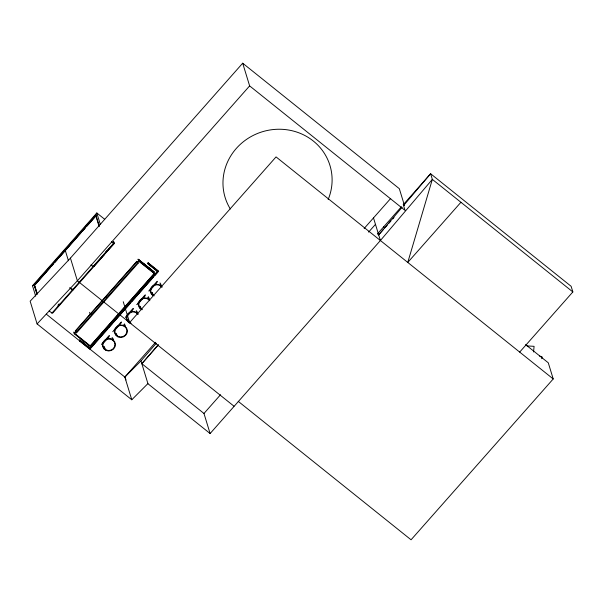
<?xml version="1.0" encoding="UTF-8"?>
<svg xmlns="http://www.w3.org/2000/svg" width="603" height="603" viewBox="0 0 603 603"><rect width="100%" height="100%" fill="white"/><g stroke="black" fill="none" stroke-linecap="round" stroke-linejoin="round"><path stroke-width="0.9" d="M108.887 335.826L101.553 344.275M144.81 295.184L141.833 298.696M161.272 285.694L161.046 286.063L160.413 285.513L161.114 285.935M533.565 351.964L534.077 346.333L527.097 345.918M112.671 339.331L113.01 340.107M116.967 335.871L116.598 333.941M124.648 325.778L125.236 326.532L124.572 323.894M128.906 322.334L128.341 321.512M137.311 312.859L136.466 312.61L136.617 312.233M132.848 308.63L125.499 317.178M541.72 358.702L542.142 356.946L539.549 356.041M116.221 335.23L117.148 335.683M140.167 308.133L139.964 306.203M129.087 322.175L128.567 320.397M141.087 308.48L140.529 308.012M152.28 292.515L153.154 294.995L152.506 294.468M153.471 272.36L153.833 271.682M125.251 326.517L124.406 326.133M401.447 206.731L377.455 233.881L378.676 234.861L402.103 207.281M403.912 205.156L430.61 173.732L571.124 286.297L572.85 291.942L519.688 352.092M156.328 343.213L140.981 360.903L147.969 383.757L210.108 433.542L380.41 240.507L432.336 179.377L430.61 173.732L403.286 204.651L405.043 210.402L249.634 85.897L242.692 63.202L70.438 258.107L30.15 301.206L37.092 323.909L131.778 399.766L147.916 383.598M210.108 433.542L203.972 413.47L141.833 363.684L158.227 344.78M35.683 296.171L32.502 285.754L96.819 212.972L104.711 219.296M88.603 223.675L34.409 285L37.107 293.827M89.832 222.281L95.99 215.316L99.231 225.914M35.268 284.616L50.049 267.898M51.285 266.503L53.132 264.408M54.979 262.32L57.443 259.531M59.29 257.443L80.84 233.052M82.694 230.964L85.151 228.175M87.005 226.087L96.239 215.633M249.634 85.897L77.372 280.802L37.092 323.909M57.888 305.299L59.124 303.897M105.555 252.273L106.731 250.946M49.152 310.869L51.941 313.1L72.383 289.968L72.224 289.078L73.212 289.87L103.92 255.122L103.618 254.888L93.442 266.405L93.736 266.639L103.92 255.122M113.439 241.449L113.967 243.175L103.791 254.692L104.085 254.933L114.269 243.416L113.281 242.625L113.522 243.416L72.466 289.877L70.378 288.196M105.849 252.506L114.269 243.416L113.741 241.682M52.68 313.093L73.121 289.968L72.134 289.176M74.244 332.434L73.815 331.997L74.244 333.617L90.02 346.258L154.345 273.476L138.562 260.835L138.079 259.245L154.044 271.87M138.336 259.365L153.622 271.606M136.949 261.589L75.367 331.273L76.596 332.856L138.185 263.172L137.936 262.38L76.355 332.057M74.244 333.617L75.609 332.065L75.269 330.949L136.858 261.272L138.185 263.172M137.198 262.38L138.562 260.835M79.86 340.039L79.423 340.861L89.877 349.235L158.574 271.184L148.119 262.81L147.682 263.632L157.541 271.531L89.802 348.18L79.86 340.039L89.802 348.18M79.423 340.861L79.935 340.28M147.682 263.632L148.119 262.81M154.345 273.476L153.946 271.787M89.726 347.946L157.473 271.29L147.607 263.39M91.045 347.592L107.771 328.665M109.007 327.263L112.105 323.758M113.967 321.655L130.693 302.729M131.936 301.327L135.034 297.822M136.27 296.42L153.622 276.792M154.858 275.39L157.956 271.885M113.522 330.723L115.392 328.612M117.887 325.793L120.909 322.258M137.476 303.626L139.346 301.515M149.454 290.081L156.833 281.609M102.028 344.712L108.879 336.964L109.512 335.509M114.005 331.168L120.849 323.419L121.489 321.957M125.982 317.615L132.826 309.867L133.467 308.412M137.951 304.07L144.803 296.322L145.436 294.859M149.928 290.518L156.772 282.769L157.413 281.315M129.622 322.582L276.053 156.908L553.215 378.955L411.058 539.798L238.245 401.357M155.582 342.278L124.844 377.063L131.778 399.766M141.833 363.684L158.416 344.924M364.144 228.492L390.721 198.425M203.972 413.47L220.532 394.731M368.606 232.117L375.465 224.354M378.676 234.861L383.531 229.374M385.362 227.301L387.216 225.205M389.063 223.11L390.917 221.015M392.772 218.912L394.008 217.517M460.926 202.284L407.771 262.433L432.336 179.377L572.85 291.942M137.213 312.98L136.286 310.741M140.981 360.903L124.844 377.063L46.295 314.148M32.502 285.754L34.062 284.842L95.651 215.158L96.819 212.972L100.271 224.263M149.258 291.061L148.617 290.902M137.288 304.613L136.64 304.447M160.571 285.136L160.285 285.453M148.594 298.681L148.956 299.487L148.308 299.005M113.115 331.786L112.693 331.544M128.401 321.505L128.793 321.753M116.424 335.057L116.01 333.301M148.391 299.05L147.886 297.241M112.429 339.677L113.085 340.122M128.507 321.542L127.987 319.748M136.338 312.55L136.971 312.995M242.692 63.202L399.329 188.686L404.236 204.741M403.286 204.651L404.515 205.631M525.582 344.615L548.278 362.795L553.215 378.955M148.195 263.051L158.649 271.425M138.079 259.245L153.863 271.885M153.433 271.697L138.441 259.682M138.517 260.888L154.247 273.491L90.013 346.167L74.282 333.565M111.434 241.743L113.522 243.416M90.902 264.973L92.998 266.647L92.749 265.848M105.721 296.495L107.138 297.633M233.979 406.188L77.372 280.802L70.438 258.107M69.594 287.737L72.383 289.968M90.834 313.334L92.259 314.472M104.605 348.662L105.103 349.062L104.379 346.717M75.609 332.065L76.596 332.856M74.538 333.278L89.975 345.64M383.666 226.841L384.744 228.002M112.467 339.625L111.962 337.884M373.498 217.909L380.41 240.507M160.737 284.028L161.22 285.603M159.999 282.867L160.707 285.189M151.933 292.651L152.717 295.221M148.526 296.797L149.243 299.148M148.263 297.189L148.941 299.442M140.544 306.844L141.019 308.404M139.76 306.814L140.228 308.359M136.791 311.125L137.273 312.701M123.246 301.719L129.653 322.68M99.141 226.585L95.651 215.158L96.043 215.475L34.454 285.159L34.062 284.842L37.017 294.513M124.308 324.293L124.783 325.839M123.932 324.339L124.482 326.133M125.009 376.875L125.959 379.973M112.844 338.23L113.319 339.798M112.339 337.838L112.806 339.383M104.04 346.853L104.816 349.416M103.829 347.464L104.304 349.009M89.606 312.316L90.156 314.11M65.199 250.155L68.441 260.76M51.692 312.301L51.941 313.1M34.605 285.159L37.039 293.103M230.316 208.97A54.813 51.979 -17 0 1 273.664 129.502A54.813 51.979 -17 0 1 328.153 199.54M130.813 323.63A6.543 6.203 -17 0 1 127.685 314.05A6.543 6.203 -17 0 1 138.268 314.027M130.964 323.208A6.075 5.759 -17 0 1 128.055 314.306A6.075 5.759 -17 0 1 137.883 314.291M142.007 309.799A6.543 6.203 -17 0 1 139.414 300.844A6.543 6.203 -17 0 1 149.114 299.292M142.21 309.392A6.075 5.759 -17 0 1 140.28 300.46A6.075 5.759 -17 0 1 149.861 300.739M152.559 295.395A6.543 6.203 -17 0 1 152.506 286.026A6.543 6.203 -17 0 1 162.222 286.93M154.187 295.847A6.075 5.759 -17 0 1 152.257 286.907A6.075 5.759 -17 0 1 161.838 287.186M106.075 350.449A6.543 6.203 -17 0 0 115.422 344.14A6.543 6.203 -17 0 0 105.276 339.708A6.543 6.203 -17 0 0 106.075 350.449M106.279 350.041A6.075 5.759 -17 0 0 114.954 344.185A6.075 5.759 -17 0 0 105.54 340.069A6.075 5.759 -17 0 0 106.279 350.041M118.052 336.896A6.543 6.203 -17 0 0 127.391 330.587A6.543 6.203 -17 0 0 117.253 326.163A6.543 6.203 -17 0 0 118.052 336.896M118.256 336.489A6.075 5.759 -17 0 0 126.932 330.632A6.075 5.759 -17 0 0 117.51 326.517A6.075 5.759 -17 0 0 118.256 336.489"/></g></svg>
